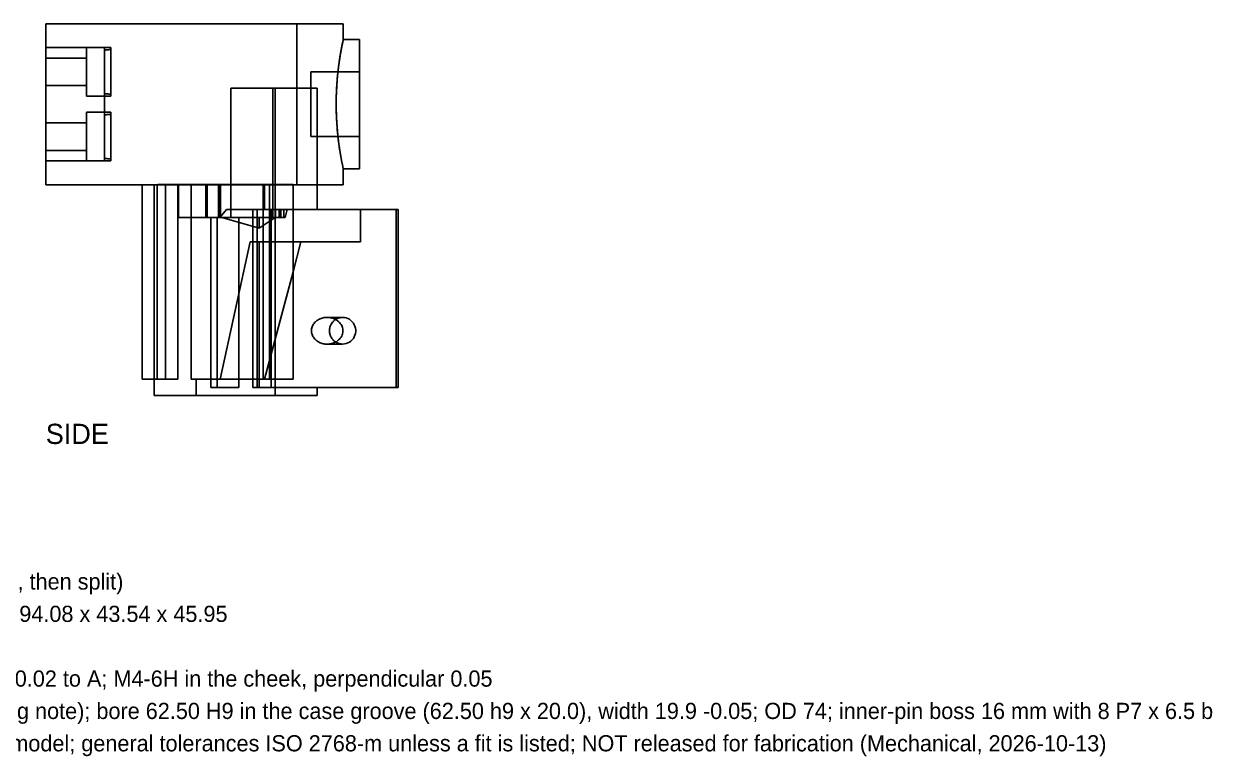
# Model space of a CAD drawing. Header units: millimetres. Extents: x 0 to 272, y -45 to 133.
# Drawn here: x 124.9 to 271.7, y -44.6 to 46 of the extents above; entities that cross this region are included whole.
import ezdxf

# ---------------------------------------------------------------- set-up
doc = ezdxf.new("R2010")
doc.units = ezdxf.units.MM
doc.layers.add('SIDE_HIDDEN', color=8, linetype='CONTINUOUS')
doc.layers.add('SIDE_VISIBLE', color=7, linetype='Continuous')

msp = doc.modelspace()

# ---------------------------------------------------------------- linework, layer by layer
at = {"layer": 'SIDE_HIDDEN'}
for points in [[(164.35, 45.95), (162.75, 45.95), (161.15, 45.95), (159.56, 45.95), (157.96, 45.95), (156.36, 45.95), (154.76, 45.95), (153.17, 45.95), (151.57, 45.95), (149.97, 45.95), (148.37, 45.95), (146.77, 45.95), (145.18, 45.95), (143.58, 45.95), (141.98, 45.95), (140.38, 45.95), (138.78, 45.95), (137.19, 45.95), (135.59, 45.95), (133.99, 45.95), (132.39, 45.95), (130.8, 45.95), (129.2, 45.95), (127.6, 45.95)], [(127.6, 43), (127.6, 45.95)], [(127.6, 45.95), (128.95, 45.95), (130.3, 45.95), (131.64, 45.95), (132.99, 45.95), (134.34, 45.95), (135.69, 45.95), (137.03, 45.95), (138.38, 45.95), (139.73, 45.95), (141.08, 45.95), (142.43, 45.95), (143.77, 45.95), (145.12, 45.95), (146.47, 45.95), (147.82, 45.95), (149.17, 45.95), (150.51, 45.95), (151.86, 45.95), (153.21, 45.95), (154.56, 45.95), (155.9, 45.95), (157.25, 45.95), (158.6, 45.95)], [(158.6, 45.95), (157.25, 45.95), (155.9, 45.95), (154.56, 45.95), (153.21, 45.95), (151.86, 45.95), (150.51, 45.95), (149.17, 45.95), (147.82, 45.95), (146.47, 45.95), (145.12, 45.95), (143.77, 45.95), (142.43, 45.95), (141.08, 45.95), (139.73, 45.95), (138.38, 45.95), (137.03, 45.95), (135.69, 45.95), (134.34, 45.95), (132.99, 45.95), (131.64, 45.95), (130.3, 45.95), (128.95, 45.95), (127.6, 45.95)], [(127.6, 26.05), (127.6, 45.95)], [(127.6, 26.05), (127.6, 45.95)], [(158.6, 44), (158.6, 45.95)], [(134.85, 43), (134.53, 43), (134.22, 43), (133.9, 43), (133.59, 43), (133.27, 43), (132.96, 43), (132.64, 43), (132.33, 43), (132.01, 43), (131.7, 43), (131.38, 43), (131.07, 43), (130.75, 43), (130.44, 43), (130.12, 43), (129.81, 43), (129.49, 43), (129.18, 43), (128.86, 43), (128.55, 43), (128.23, 43), (127.92, 43), (127.6, 43)], [(127.6, 43), (127.92, 43), (128.23, 43), (128.55, 43), (128.86, 43), (129.18, 43), (129.49, 43), (129.81, 43), (130.12, 43), (130.44, 43), (130.75, 43), (131.07, 43), (131.38, 43), (131.7, 43), (132.01, 43), (132.33, 43), (132.64, 43), (132.96, 43), (133.27, 43), (133.59, 43), (133.9, 43), (134.22, 43), (134.53, 43), (134.85, 43)], [(127.6, 29), (127.6, 43)], [(127.6, 43), (134.85, 43)], [(132.65, 43), (135.65, 43)], [(132.65, 43), (132.65, 42.74), (132.65, 42.48), (132.65, 42.22), (132.65, 41.96), (132.65, 41.7), (132.65, 41.43), (132.65, 41.17), (132.65, 40.91), (132.65, 40.65), (132.65, 40.39), (132.65, 40.13), (132.65, 39.87), (132.65, 39.61), (132.65, 39.35), (132.65, 39.09), (132.65, 38.83), (132.65, 38.57), (132.65, 38.3), (132.65, 38.04), (132.65, 37.78), (132.65, 37.52), (132.65, 37.26), (132.65, 37)], [(132.65, 37), (132.65, 37.26), (132.65, 37.52), (132.65, 37.78), (132.65, 38.04), (132.65, 38.3), (132.65, 38.57), (132.65, 38.83), (132.65, 39.09), (132.65, 39.35), (132.65, 39.61), (132.65, 39.87), (132.65, 40.13), (132.65, 40.39), (132.65, 40.65), (132.65, 40.91), (132.65, 41.17), (132.65, 41.43), (132.65, 41.7), (132.65, 41.96), (132.65, 42.22), (132.65, 42.48), (132.65, 42.74), (132.65, 43)], [(132.65, 43), (135.65, 43)], [(132.65, 43), (132.65, 42.74), (132.65, 42.48), (132.65, 42.22), (132.65, 41.96), (132.65, 41.7), (132.65, 41.43), (132.65, 41.17), (132.65, 40.91), (132.65, 40.65), (132.65, 40.39), (132.65, 40.13), (132.65, 39.87), (132.65, 39.61), (132.65, 39.35), (132.65, 39.09), (132.65, 38.83), (132.65, 38.57), (132.65, 38.3), (132.65, 38.04), (132.65, 37.78), (132.65, 37.52), (132.65, 37.26), (132.65, 37)], [(132.65, 37), (132.65, 37.26), (132.65, 37.52), (132.65, 37.78), (132.65, 38.04), (132.65, 38.3), (132.65, 38.57), (132.65, 38.83), (132.65, 39.09), (132.65, 39.35), (132.65, 39.61), (132.65, 39.87), (132.65, 40.13), (132.65, 40.39), (132.65, 40.65), (132.65, 40.91), (132.65, 41.17), (132.65, 41.43), (132.65, 41.7), (132.65, 41.96), (132.65, 42.22), (132.65, 42.48), (132.65, 42.74), (132.65, 43)], [(134.85, 42.69), (134.85, 43)], [(134.85, 42.69), (134.85, 43)], [(134.85, 29), (134.85, 43)], [(134.85, 42.69), (134.88, 42.69), (134.92, 42.7), (134.95, 42.7), (134.99, 42.7), (135.02, 42.71), (135.06, 42.71), (135.09, 42.71), (135.13, 42.72), (135.16, 42.72), (135.2, 42.72), (135.23, 42.73), (135.27, 42.73), (135.3, 42.73), (135.34, 42.74), (135.37, 42.74), (135.41, 42.74), (135.44, 42.75), (135.48, 42.75), (135.51, 42.75), (135.55, 42.76), (135.58, 42.76), (135.62, 42.76), (135.65, 42.77)], [(134.85, 37.31), (134.85, 37.55), (134.85, 37.78), (134.85, 38.01), (134.85, 38.25), (134.85, 38.48), (134.85, 38.71), (134.85, 38.95), (134.85, 39.18), (134.85, 39.42), (134.85, 39.65), (134.85, 39.88), (134.85, 40.12), (134.85, 40.35), (134.85, 40.58), (134.85, 40.82), (134.85, 41.05), (134.85, 41.29), (134.85, 41.52), (134.85, 41.75), (134.85, 41.99), (134.85, 42.22), (134.85, 42.45), (134.85, 42.69)], [(134.85, 42.69), (134.85, 42.45), (134.85, 42.22), (134.85, 41.99), (134.85, 41.75), (134.85, 41.52), (134.85, 41.29), (134.85, 41.05), (134.85, 40.82), (134.85, 40.58), (134.85, 40.35), (134.85, 40.12), (134.85, 39.88), (134.85, 39.65), (134.85, 39.42), (134.85, 39.18), (134.85, 38.95), (134.85, 38.71), (134.85, 38.48), (134.85, 38.25), (134.85, 38.01), (134.85, 37.78), (134.85, 37.55), (134.85, 37.31)], [(135.65, 43), (135.65, 42.74), (135.65, 42.48), (135.65, 42.22), (135.65, 41.96), (135.65, 41.7), (135.65, 41.43), (135.65, 41.17), (135.65, 40.91), (135.65, 40.65), (135.65, 40.39), (135.65, 40.13), (135.65, 39.87), (135.65, 39.61), (135.65, 39.35), (135.65, 39.09), (135.65, 38.83), (135.65, 38.57), (135.65, 38.3), (135.65, 38.04), (135.65, 37.78), (135.65, 37.52), (135.65, 37.26), (135.65, 37)], [(135.65, 42.77), (135.65, 42.78), (135.65, 42.79), (135.65, 42.8), (135.65, 42.81), (135.65, 42.82), (135.65, 42.83), (135.65, 42.84), (135.65, 42.85), (135.65, 42.86), (135.65, 42.87), (135.65, 42.88), (135.65, 42.89), (135.65, 42.9), (135.65, 42.91), (135.65, 42.92), (135.65, 42.93), (135.65, 42.94), (135.65, 42.95), (135.65, 42.96), (135.65, 42.97), (135.65, 42.98), (135.65, 42.99), (135.65, 43)], [(135.65, 43), (135.65, 42.99), (135.65, 42.98), (135.65, 42.97), (135.65, 42.96), (135.65, 42.95), (135.65, 42.94), (135.65, 42.93), (135.65, 42.92), (135.65, 42.91), (135.65, 42.9), (135.65, 42.89), (135.65, 42.88), (135.65, 42.87), (135.65, 42.86), (135.65, 42.85), (135.65, 42.84), (135.65, 42.83), (135.65, 42.82), (135.65, 42.81), (135.65, 42.8), (135.65, 42.79), (135.65, 42.78), (135.65, 42.77)], [(135.65, 37), (135.65, 37.26), (135.65, 37.52), (135.65, 37.78), (135.65, 38.04), (135.65, 38.3), (135.65, 38.57), (135.65, 38.83), (135.65, 39.09), (135.65, 39.35), (135.65, 39.61), (135.65, 39.87), (135.65, 40.13), (135.65, 40.39), (135.65, 40.65), (135.65, 40.91), (135.65, 41.17), (135.65, 41.43), (135.65, 41.7), (135.65, 41.96), (135.65, 42.22), (135.65, 42.48), (135.65, 42.74), (135.65, 43)], [(135.65, 37.23), (135.65, 42.77)], [(158.6, 28), (158.6, 44)], [(163.88, 41.42), (163.9, 41.53), (163.91, 41.64), (163.93, 41.76), (163.95, 41.87), (163.97, 41.98), (163.99, 42.09), (164, 42.21), (164.02, 42.32), (164.04, 42.43), (164.06, 42.54), (164.08, 42.66), (164.1, 42.77), (164.12, 42.88), (164.15, 42.99), (164.17, 43.11), (164.19, 43.22), (164.21, 43.33), (164.23, 43.44), (164.26, 43.55), (164.28, 43.66), (164.3, 43.78), (164.33, 43.89), (164.35, 44)], [(166.35, 28), (166.35, 28.7), (166.35, 29.39), (166.35, 30.09), (166.35, 30.78), (166.35, 31.48), (166.35, 32.17), (166.35, 32.87), (166.35, 33.57), (166.35, 34.26), (166.35, 34.96), (166.35, 35.65), (166.35, 36.35), (166.35, 37.04), (166.35, 37.74), (166.35, 38.43), (166.35, 39.13), (166.35, 39.83), (166.35, 40.52), (166.35, 41.22), (166.35, 41.91), (166.35, 42.61), (166.35, 43.3), (166.35, 44)], [(127.6, 41.7), (127.6, 41.55), (127.6, 41.4), (127.6, 41.26), (127.6, 41.11), (127.6, 40.96), (127.6, 40.81), (127.6, 40.67), (127.6, 40.52), (127.6, 40.37), (127.6, 40.22), (127.6, 40.07), (127.6, 39.93), (127.6, 39.78), (127.6, 39.63), (127.6, 39.48), (127.6, 39.33), (127.6, 39.19), (127.6, 39.04), (127.6, 38.89), (127.6, 38.74), (127.6, 38.6), (127.6, 38.45), (127.6, 38.3)], [(127.6, 38.3), (127.6, 38.45), (127.6, 38.6), (127.6, 38.74), (127.6, 38.89), (127.6, 39.04), (127.6, 39.19), (127.6, 39.33), (127.6, 39.48), (127.6, 39.63), (127.6, 39.78), (127.6, 39.93), (127.6, 40.07), (127.6, 40.22), (127.6, 40.37), (127.6, 40.52), (127.6, 40.67), (127.6, 40.81), (127.6, 40.96), (127.6, 41.11), (127.6, 41.26), (127.6, 41.4), (127.6, 41.55), (127.6, 41.7)], [(127.6, 41.7), (127.6, 41.55), (127.6, 41.4), (127.6, 41.26), (127.6, 41.11), (127.6, 40.96), (127.6, 40.81), (127.6, 40.67), (127.6, 40.52), (127.6, 40.37), (127.6, 40.22), (127.6, 40.07), (127.6, 39.93), (127.6, 39.78), (127.6, 39.63), (127.6, 39.48), (127.6, 39.33), (127.6, 39.19), (127.6, 39.04), (127.6, 38.89), (127.6, 38.74), (127.6, 38.6), (127.6, 38.45), (127.6, 38.3)], [(127.6, 38.3), (127.6, 38.45), (127.6, 38.6), (127.6, 38.74), (127.6, 38.89), (127.6, 39.04), (127.6, 39.19), (127.6, 39.33), (127.6, 39.48), (127.6, 39.63), (127.6, 39.78), (127.6, 39.93), (127.6, 40.07), (127.6, 40.22), (127.6, 40.37), (127.6, 40.52), (127.6, 40.67), (127.6, 40.81), (127.6, 40.96), (127.6, 41.11), (127.6, 41.26), (127.6, 41.4), (127.6, 41.55), (127.6, 41.7)], [(127.6, 41.7), (132.65, 41.7)], [(127.6, 41.7), (132.65, 41.7)], [(132.65, 41.7), (132.65, 41.55), (132.65, 41.4), (132.65, 41.26), (132.65, 41.11), (132.65, 40.96), (132.65, 40.81), (132.65, 40.67), (132.65, 40.52), (132.65, 40.37), (132.65, 40.22), (132.65, 40.07), (132.65, 39.93), (132.65, 39.78), (132.65, 39.63), (132.65, 39.48), (132.65, 39.33), (132.65, 39.19), (132.65, 39.04), (132.65, 38.89), (132.65, 38.74), (132.65, 38.6), (132.65, 38.45), (132.65, 38.3)], [(132.65, 38.3), (132.65, 38.45), (132.65, 38.6), (132.65, 38.74), (132.65, 38.89), (132.65, 39.04), (132.65, 39.19), (132.65, 39.33), (132.65, 39.48), (132.65, 39.63), (132.65, 39.78), (132.65, 39.93), (132.65, 40.07), (132.65, 40.22), (132.65, 40.37), (132.65, 40.52), (132.65, 40.67), (132.65, 40.81), (132.65, 40.96), (132.65, 41.11), (132.65, 41.26), (132.65, 41.4), (132.65, 41.55), (132.65, 41.7)], [(132.65, 41.7), (132.65, 41.55), (132.65, 41.4), (132.65, 41.26), (132.65, 41.11), (132.65, 40.96), (132.65, 40.81), (132.65, 40.67), (132.65, 40.52), (132.65, 40.37), (132.65, 40.22), (132.65, 40.07), (132.65, 39.93), (132.65, 39.78), (132.65, 39.63), (132.65, 39.48), (132.65, 39.33), (132.65, 39.19), (132.65, 39.04), (132.65, 38.89), (132.65, 38.74), (132.65, 38.6), (132.65, 38.45), (132.65, 38.3)], [(132.65, 38.3), (132.65, 38.45), (132.65, 38.6), (132.65, 38.74), (132.65, 38.89), (132.65, 39.04), (132.65, 39.19), (132.65, 39.33), (132.65, 39.48), (132.65, 39.63), (132.65, 39.78), (132.65, 39.93), (132.65, 40.07), (132.65, 40.22), (132.65, 40.37), (132.65, 40.52), (132.65, 40.67), (132.65, 40.81), (132.65, 40.96), (132.65, 41.11), (132.65, 41.26), (132.65, 41.4), (132.65, 41.55), (132.65, 41.7)], [(160.35, 40), (166.35, 40)], [(160.35, 40), (160.35, 39.65), (160.35, 39.3), (160.35, 38.96), (160.35, 38.61), (160.35, 38.26), (160.35, 37.91), (160.35, 37.57), (160.35, 37.22), (160.35, 36.87), (160.35, 36.52), (160.35, 36.17), (160.35, 35.83), (160.35, 35.48), (160.35, 35.13), (160.35, 34.78), (160.35, 34.43), (160.35, 34.09), (160.35, 33.74), (160.35, 33.39), (160.35, 33.04), (160.35, 32.7), (160.35, 32.35), (160.35, 32)], [(160.35, 32), (160.35, 32.35), (160.35, 32.7), (160.35, 33.04), (160.35, 33.39), (160.35, 33.74), (160.35, 34.09), (160.35, 34.43), (160.35, 34.78), (160.35, 35.13), (160.35, 35.48), (160.35, 35.83), (160.35, 36.17), (160.35, 36.52), (160.35, 36.87), (160.35, 37.22), (160.35, 37.57), (160.35, 37.91), (160.35, 38.26), (160.35, 38.61), (160.35, 38.96), (160.35, 39.3), (160.35, 39.65), (160.35, 40)], [(164.35, 28), (164.24, 28.51), (164.14, 29.03), (164.05, 29.54), (163.96, 30.06), (163.88, 30.58), (163.81, 31.1), (163.74, 31.62), (163.68, 32.14), (163.63, 32.67), (163.58, 33.19), (163.55, 33.71), (163.52, 34.24), (163.5, 34.76), (163.48, 35.28), (163.48, 35.81), (163.48, 36.33), (163.49, 36.86), (163.5, 37.38), (163.53, 37.91), (163.56, 38.43), (163.6, 38.96), (163.64, 39.48), (163.7, 40)], [(163.74, 40.36), (163.74, 40.36), (163.74, 40.36), (163.74, 40.36), (163.74, 40.36), (163.74, 40.36), (163.74, 40.36), (163.74, 40.36), (163.74, 40.36), (163.74, 40.37), (163.74, 40.37), (163.74, 40.37), (163.74, 40.37), (163.74, 40.37), (163.74, 40.37), (163.74, 40.37), (163.74, 40.37), (163.74, 40.37), (163.74, 40.38), (163.74, 40.38), (163.74, 40.38), (163.74, 40.38), (163.74, 40.38), (163.74, 40.38)], [(166.35, 40), (166.35, 39.65), (166.35, 39.3), (166.35, 38.96), (166.35, 38.61), (166.35, 38.26), (166.35, 37.91), (166.35, 37.57), (166.35, 37.22), (166.35, 36.87), (166.35, 36.52), (166.35, 36.17), (166.35, 35.83), (166.35, 35.48), (166.35, 35.13), (166.35, 34.78), (166.35, 34.43), (166.35, 34.09), (166.35, 33.74), (166.35, 33.39), (166.35, 33.04), (166.35, 32.7), (166.35, 32.35), (166.35, 32)], [(166.35, 32), (166.35, 32.35), (166.35, 32.7), (166.35, 33.04), (166.35, 33.39), (166.35, 33.74), (166.35, 34.09), (166.35, 34.43), (166.35, 34.78), (166.35, 35.13), (166.35, 35.48), (166.35, 35.83), (166.35, 36.17), (166.35, 36.52), (166.35, 36.87), (166.35, 37.22), (166.35, 37.57), (166.35, 37.91), (166.35, 38.26), (166.35, 38.61), (166.35, 38.96), (166.35, 39.3), (166.35, 39.65), (166.35, 40)], [(127.6, 38.3), (132.65, 38.3)], [(127.6, 38.3), (132.65, 38.3)], [(132.65, 37), (135.65, 37)], [(132.65, 37), (135.65, 37)], [(135.65, 37.23), (135.62, 37.24), (135.58, 37.24), (135.55, 37.24), (135.51, 37.25), (135.48, 37.25), (135.44, 37.25), (135.41, 37.26), (135.37, 37.26), (135.34, 37.26), (135.3, 37.27), (135.27, 37.27), (135.23, 37.27), (135.2, 37.28), (135.16, 37.28), (135.13, 37.28), (135.09, 37.29), (135.06, 37.29), (135.02, 37.29), (134.99, 37.3), (134.95, 37.3), (134.92, 37.3), (134.88, 37.31), (134.85, 37.31)], [(134.85, 34.69), (134.85, 37.31)], [(134.85, 34.69), (134.85, 37.31)], [(135.65, 37), (135.65, 37.01), (135.65, 37.02), (135.65, 37.03), (135.65, 37.04), (135.65, 37.05), (135.65, 37.06), (135.65, 37.07), (135.65, 37.08), (135.65, 37.09), (135.65, 37.1), (135.65, 37.11), (135.65, 37.12), (135.65, 37.13), (135.65, 37.14), (135.65, 37.15), (135.65, 37.16), (135.65, 37.17), (135.65, 37.18), (135.65, 37.19), (135.65, 37.2), (135.65, 37.21), (135.65, 37.22), (135.65, 37.23)], [(135.65, 37.23), (135.65, 37.22), (135.65, 37.21), (135.65, 37.2), (135.65, 37.19), (135.65, 37.18), (135.65, 37.17), (135.65, 37.16), (135.65, 37.15), (135.65, 37.14), (135.65, 37.13), (135.65, 37.12), (135.65, 37.11), (135.65, 37.1), (135.65, 37.09), (135.65, 37.08), (135.65, 37.07), (135.65, 37.06), (135.65, 37.05), (135.65, 37.04), (135.65, 37.03), (135.65, 37.02), (135.65, 37.01), (135.65, 37)], [(150.48, 38), (150.48, 22)], [(155.94, 38), (150.48, 38)], [(150.48, 38), (155.67, 38)], [(155.67, 38), (155.67, 22)], [(161.13, 38), (155.67, 38)], [(155.94, 0), (155.94, 38)], [(161.13, 38), (160.91, 38), (160.68, 38), (160.46, 38), (160.23, 38), (160, 38), (159.78, 38), (159.55, 38), (159.33, 38), (159.1, 38), (158.87, 38), (158.65, 38), (158.42, 38), (158.2, 38), (157.97, 38), (157.74, 38), (157.52, 38), (157.29, 38), (157.07, 38), (156.84, 38), (156.61, 38), (156.39, 38), (156.16, 38), (155.94, 38)], [(161.13, 26.05), (161.13, 38)], [(132.65, 35), (135.65, 35)], [(132.65, 35), (132.65, 34.74), (132.65, 34.48), (132.65, 34.22), (132.65, 33.96), (132.65, 33.7), (132.65, 33.43), (132.65, 33.17), (132.65, 32.91), (132.65, 32.65), (132.65, 32.39), (132.65, 32.13), (132.65, 31.87), (132.65, 31.61), (132.65, 31.35), (132.65, 31.09), (132.65, 30.83), (132.65, 30.57), (132.65, 30.3), (132.65, 30.04), (132.65, 29.78), (132.65, 29.52), (132.65, 29.26), (132.65, 29)], [(132.65, 29), (132.65, 29.26), (132.65, 29.52), (132.65, 29.78), (132.65, 30.04), (132.65, 30.3), (132.65, 30.57), (132.65, 30.83), (132.65, 31.09), (132.65, 31.35), (132.65, 31.61), (132.65, 31.87), (132.65, 32.13), (132.65, 32.39), (132.65, 32.65), (132.65, 32.91), (132.65, 33.17), (132.65, 33.43), (132.65, 33.7), (132.65, 33.96), (132.65, 34.22), (132.65, 34.48), (132.65, 34.74), (132.65, 35)], [(132.65, 35), (135.65, 35)], [(132.65, 35), (132.65, 34.74), (132.65, 34.48), (132.65, 34.22), (132.65, 33.96), (132.65, 33.7), (132.65, 33.43), (132.65, 33.17), (132.65, 32.91), (132.65, 32.65), (132.65, 32.39), (132.65, 32.13), (132.65, 31.87), (132.65, 31.61), (132.65, 31.35), (132.65, 31.09), (132.65, 30.83), (132.65, 30.57), (132.65, 30.3), (132.65, 30.04), (132.65, 29.78), (132.65, 29.52), (132.65, 29.26), (132.65, 29)], [(132.65, 29), (132.65, 29.26), (132.65, 29.52), (132.65, 29.78), (132.65, 30.04), (132.65, 30.3), (132.65, 30.57), (132.65, 30.83), (132.65, 31.09), (132.65, 31.35), (132.65, 31.61), (132.65, 31.87), (132.65, 32.13), (132.65, 32.39), (132.65, 32.65), (132.65, 32.91), (132.65, 33.17), (132.65, 33.43), (132.65, 33.7), (132.65, 33.96), (132.65, 34.22), (132.65, 34.48), (132.65, 34.74), (132.65, 35)], [(134.85, 34.69), (134.88, 34.69), (134.92, 34.7), (134.95, 34.7), (134.99, 34.7), (135.02, 34.71), (135.06, 34.71), (135.09, 34.71), (135.13, 34.72), (135.16, 34.72), (135.2, 34.72), (135.23, 34.73), (135.27, 34.73), (135.3, 34.73), (135.34, 34.74), (135.37, 34.74), (135.41, 34.74), (135.44, 34.75), (135.48, 34.75), (135.51, 34.75), (135.55, 34.76), (135.58, 34.76), (135.62, 34.76), (135.65, 34.77)], [(134.85, 29.31), (134.85, 29.55), (134.85, 29.78), (134.85, 30.01), (134.85, 30.25), (134.85, 30.48), (134.85, 30.71), (134.85, 30.95), (134.85, 31.18), (134.85, 31.42), (134.85, 31.65), (134.85, 31.88), (134.85, 32.12), (134.85, 32.35), (134.85, 32.58), (134.85, 32.82), (134.85, 33.05), (134.85, 33.29), (134.85, 33.52), (134.85, 33.75), (134.85, 33.99), (134.85, 34.22), (134.85, 34.45), (134.85, 34.69)], [(134.85, 34.69), (134.85, 34.45), (134.85, 34.22), (134.85, 33.99), (134.85, 33.75), (134.85, 33.52), (134.85, 33.29), (134.85, 33.05), (134.85, 32.82), (134.85, 32.58), (134.85, 32.35), (134.85, 32.12), (134.85, 31.88), (134.85, 31.65), (134.85, 31.42), (134.85, 31.18), (134.85, 30.95), (134.85, 30.71), (134.85, 30.48), (134.85, 30.25), (134.85, 30.01), (134.85, 29.78), (134.85, 29.55), (134.85, 29.31)], [(135.65, 35), (135.65, 34.74), (135.65, 34.48), (135.65, 34.22), (135.65, 33.96), (135.65, 33.7), (135.65, 33.43), (135.65, 33.17), (135.65, 32.91), (135.65, 32.65), (135.65, 32.39), (135.65, 32.13), (135.65, 31.87), (135.65, 31.61), (135.65, 31.35), (135.65, 31.09), (135.65, 30.83), (135.65, 30.57), (135.65, 30.3), (135.65, 30.04), (135.65, 29.78), (135.65, 29.52), (135.65, 29.26), (135.65, 29)], [(135.65, 34.77), (135.65, 34.78), (135.65, 34.79), (135.65, 34.8), (135.65, 34.81), (135.65, 34.82), (135.65, 34.83), (135.65, 34.84), (135.65, 34.85), (135.65, 34.86), (135.65, 34.87), (135.65, 34.88), (135.65, 34.89), (135.65, 34.9), (135.65, 34.91), (135.65, 34.92), (135.65, 34.93), (135.65, 34.94), (135.65, 34.95), (135.65, 34.96), (135.65, 34.97), (135.65, 34.98), (135.65, 34.99), (135.65, 35)], [(135.65, 35), (135.65, 34.99), (135.65, 34.98), (135.65, 34.97), (135.65, 34.96), (135.65, 34.95), (135.65, 34.94), (135.65, 34.93), (135.65, 34.92), (135.65, 34.91), (135.65, 34.9), (135.65, 34.89), (135.65, 34.88), (135.65, 34.87), (135.65, 34.86), (135.65, 34.85), (135.65, 34.84), (135.65, 34.83), (135.65, 34.82), (135.65, 34.81), (135.65, 34.8), (135.65, 34.79), (135.65, 34.78), (135.65, 34.77)], [(135.65, 29), (135.65, 29.26), (135.65, 29.52), (135.65, 29.78), (135.65, 30.04), (135.65, 30.3), (135.65, 30.57), (135.65, 30.83), (135.65, 31.09), (135.65, 31.35), (135.65, 31.61), (135.65, 31.87), (135.65, 32.13), (135.65, 32.39), (135.65, 32.65), (135.65, 32.91), (135.65, 33.17), (135.65, 33.43), (135.65, 33.7), (135.65, 33.96), (135.65, 34.22), (135.65, 34.48), (135.65, 34.74), (135.65, 35)], [(135.65, 29.23), (135.65, 34.77)], [(127.6, 33.7), (127.6, 33.55), (127.6, 33.4), (127.6, 33.26), (127.6, 33.11), (127.6, 32.96), (127.6, 32.81), (127.6, 32.67), (127.6, 32.52), (127.6, 32.37), (127.6, 32.22), (127.6, 32.07), (127.6, 31.93), (127.6, 31.78), (127.6, 31.63), (127.6, 31.48), (127.6, 31.33), (127.6, 31.19), (127.6, 31.04), (127.6, 30.89), (127.6, 30.74), (127.6, 30.6), (127.6, 30.45), (127.6, 30.3)], [(127.6, 30.3), (127.6, 30.45), (127.6, 30.6), (127.6, 30.74), (127.6, 30.89), (127.6, 31.04), (127.6, 31.19), (127.6, 31.33), (127.6, 31.48), (127.6, 31.63), (127.6, 31.78), (127.6, 31.93), (127.6, 32.07), (127.6, 32.22), (127.6, 32.37), (127.6, 32.52), (127.6, 32.67), (127.6, 32.81), (127.6, 32.96), (127.6, 33.11), (127.6, 33.26), (127.6, 33.4), (127.6, 33.55), (127.6, 33.7)], [(127.6, 33.7), (127.6, 33.55), (127.6, 33.4), (127.6, 33.26), (127.6, 33.11), (127.6, 32.96), (127.6, 32.81), (127.6, 32.67), (127.6, 32.52), (127.6, 32.37), (127.6, 32.22), (127.6, 32.07), (127.6, 31.93), (127.6, 31.78), (127.6, 31.63), (127.6, 31.48), (127.6, 31.33), (127.6, 31.19), (127.6, 31.04), (127.6, 30.89), (127.6, 30.74), (127.6, 30.6), (127.6, 30.45), (127.6, 30.3)], [(127.6, 30.3), (127.6, 30.45), (127.6, 30.6), (127.6, 30.74), (127.6, 30.89), (127.6, 31.04), (127.6, 31.19), (127.6, 31.33), (127.6, 31.48), (127.6, 31.63), (127.6, 31.78), (127.6, 31.93), (127.6, 32.07), (127.6, 32.22), (127.6, 32.37), (127.6, 32.52), (127.6, 32.67), (127.6, 32.81), (127.6, 32.96), (127.6, 33.11), (127.6, 33.26), (127.6, 33.4), (127.6, 33.55), (127.6, 33.7)], [(127.6, 33.7), (132.65, 33.7)], [(127.6, 33.7), (132.65, 33.7)], [(132.65, 33.7), (132.65, 33.55), (132.65, 33.4), (132.65, 33.26), (132.65, 33.11), (132.65, 32.96), (132.65, 32.81), (132.65, 32.67), (132.65, 32.52), (132.65, 32.37), (132.65, 32.22), (132.65, 32.07), (132.65, 31.93), (132.65, 31.78), (132.65, 31.63), (132.65, 31.48), (132.65, 31.33), (132.65, 31.19), (132.65, 31.04), (132.65, 30.89), (132.65, 30.74), (132.65, 30.6), (132.65, 30.45), (132.65, 30.3)], [(132.65, 30.3), (132.65, 30.45), (132.65, 30.6), (132.65, 30.74), (132.65, 30.89), (132.65, 31.04), (132.65, 31.19), (132.65, 31.33), (132.65, 31.48), (132.65, 31.63), (132.65, 31.78), (132.65, 31.93), (132.65, 32.07), (132.65, 32.22), (132.65, 32.37), (132.65, 32.52), (132.65, 32.67), (132.65, 32.81), (132.65, 32.96), (132.65, 33.11), (132.65, 33.26), (132.65, 33.4), (132.65, 33.55), (132.65, 33.7)], [(132.65, 33.7), (132.65, 33.55), (132.65, 33.4), (132.65, 33.26), (132.65, 33.11), (132.65, 32.96), (132.65, 32.81), (132.65, 32.67), (132.65, 32.52), (132.65, 32.37), (132.65, 32.22), (132.65, 32.07), (132.65, 31.93), (132.65, 31.78), (132.65, 31.63), (132.65, 31.48), (132.65, 31.33), (132.65, 31.19), (132.65, 31.04), (132.65, 30.89), (132.65, 30.74), (132.65, 30.6), (132.65, 30.45), (132.65, 30.3)], [(132.65, 30.3), (132.65, 30.45), (132.65, 30.6), (132.65, 30.74), (132.65, 30.89), (132.65, 31.04), (132.65, 31.19), (132.65, 31.33), (132.65, 31.48), (132.65, 31.63), (132.65, 31.78), (132.65, 31.93), (132.65, 32.07), (132.65, 32.22), (132.65, 32.37), (132.65, 32.52), (132.65, 32.67), (132.65, 32.81), (132.65, 32.96), (132.65, 33.11), (132.65, 33.26), (132.65, 33.4), (132.65, 33.55), (132.65, 33.7)], [(160.35, 32), (166.35, 32)], [(127.6, 30.3), (132.65, 30.3)], [(127.6, 30.3), (132.65, 30.3)], [(134.85, 29), (134.53, 29), (134.22, 29), (133.9, 29), (133.59, 29), (133.27, 29), (132.96, 29), (132.64, 29), (132.33, 29), (132.01, 29), (131.7, 29), (131.38, 29), (131.07, 29), (130.75, 29), (130.44, 29), (130.12, 29), (129.81, 29), (129.49, 29), (129.18, 29), (128.86, 29), (128.55, 29), (128.23, 29), (127.92, 29), (127.6, 29)], [(127.6, 26.05), (127.6, 29)], [(127.6, 29), (127.92, 29), (128.23, 29), (128.55, 29), (128.86, 29), (129.18, 29), (129.49, 29), (129.81, 29), (130.12, 29), (130.44, 29), (130.75, 29), (131.07, 29), (131.38, 29), (131.7, 29), (132.01, 29), (132.33, 29), (132.64, 29), (132.96, 29), (133.27, 29), (133.59, 29), (133.9, 29), (134.22, 29), (134.53, 29), (134.85, 29)], [(127.6, 29), (134.85, 29)], [(132.65, 29), (135.65, 29)], [(132.65, 29), (135.65, 29)], [(135.65, 29.23), (135.62, 29.24), (135.58, 29.24), (135.55, 29.24), (135.51, 29.25), (135.48, 29.25), (135.44, 29.25), (135.41, 29.26), (135.37, 29.26), (135.34, 29.26), (135.3, 29.27), (135.27, 29.27), (135.23, 29.27), (135.2, 29.28), (135.16, 29.28), (135.13, 29.28), (135.09, 29.29), (135.06, 29.29), (135.02, 29.29), (134.99, 29.3), (134.95, 29.3), (134.92, 29.3), (134.88, 29.31), (134.85, 29.31)], [(134.85, 29), (134.85, 29.31)], [(134.85, 29), (134.85, 29.31)], [(135.65, 29), (135.65, 29.01), (135.65, 29.02), (135.65, 29.03), (135.65, 29.04), (135.65, 29.05), (135.65, 29.06), (135.65, 29.07), (135.65, 29.08), (135.65, 29.09), (135.65, 29.1), (135.65, 29.11), (135.65, 29.12), (135.65, 29.13), (135.65, 29.14), (135.65, 29.15), (135.65, 29.16), (135.65, 29.17), (135.65, 29.18), (135.65, 29.19), (135.65, 29.2), (135.65, 29.21), (135.65, 29.22), (135.65, 29.23)], [(135.65, 29.23), (135.65, 29.22), (135.65, 29.21), (135.65, 29.2), (135.65, 29.19), (135.65, 29.18), (135.65, 29.17), (135.65, 29.16), (135.65, 29.15), (135.65, 29.14), (135.65, 29.13), (135.65, 29.12), (135.65, 29.11), (135.65, 29.1), (135.65, 29.09), (135.65, 29.08), (135.65, 29.07), (135.65, 29.06), (135.65, 29.05), (135.65, 29.04), (135.65, 29.03), (135.65, 29.02), (135.65, 29.01), (135.65, 29)], [(158.6, 26.05), (158.6, 28)], [(141.44, 26.05), (140.84, 26.05), (140.24, 26.05), (139.64, 26.05), (139.04, 26.05), (138.43, 26.05), (137.83, 26.05), (137.23, 26.05), (136.63, 26.05), (136.03, 26.05), (135.42, 26.05), (134.82, 26.05), (134.22, 26.05), (133.62, 26.05), (133.02, 26.05), (132.41, 26.05), (131.81, 26.05), (131.21, 26.05), (130.61, 26.05), (130.01, 26.05), (129.41, 26.05), (128.8, 26.05), (128.2, 26.05), (127.6, 26.05)], [(127.6, 26.05), (128.95, 26.05), (130.3, 26.05), (131.64, 26.05), (132.99, 26.05), (134.34, 26.05), (135.69, 26.05), (137.03, 26.05), (138.38, 26.05), (139.73, 26.05), (141.08, 26.05), (142.43, 26.05), (143.77, 26.05), (145.12, 26.05), (146.47, 26.05), (147.82, 26.05), (149.17, 26.05), (150.51, 26.05), (151.86, 26.05), (153.21, 26.05), (154.56, 26.05), (155.9, 26.05), (157.25, 26.05), (158.6, 26.05)], [(158.6, 26.05), (157.25, 26.05), (155.9, 26.05), (154.56, 26.05), (153.21, 26.05), (151.86, 26.05), (150.51, 26.05), (149.17, 26.05), (147.82, 26.05), (146.47, 26.05), (145.12, 26.05), (143.77, 26.05), (142.43, 26.05), (141.08, 26.05), (139.73, 26.05), (138.38, 26.05), (137.03, 26.05), (135.69, 26.05), (134.34, 26.05), (132.99, 26.05), (131.64, 26.05), (130.3, 26.05), (128.95, 26.05), (127.6, 26.05)], [(141.36, 26.05), (139.52, 26.05)], [(141.44, 26.05), (139.52, 26.05)], [(145.58, 26.05), (140.99, 26.05)], [(140.99, 26.05), (141.36, 26.05)], [(141.36, 26.05), (141.36, 2)], [(141.44, 26.05), (141.44, 26.06)], [(157.19, 26.06), (156.5, 26.06), (155.82, 26.06), (155.13, 26.06), (154.45, 26.06), (153.77, 26.06), (153.08, 26.06), (152.4, 26.06), (151.71, 26.06), (151.03, 26.06), (150.34, 26.06), (149.66, 26.06), (148.97, 26.06), (148.29, 26.06), (147.6, 26.06), (146.92, 26.06), (146.23, 26.06), (145.55, 26.06), (144.87, 26.06), (144.18, 26.06), (143.5, 26.06), (142.81, 26.06), (142.13, 26.06), (141.44, 26.06)], [(141.44, 26.06), (142.4, 26.06)], [(142.4, 2), (142.4, 26.06)], [(143.92, 26.06), (143.86, 26.06), (143.79, 26.06), (143.73, 26.06), (143.66, 26.06), (143.59, 26.06), (143.53, 26.06), (143.46, 26.06), (143.39, 26.06), (143.33, 26.06), (143.26, 26.06), (143.2, 26.06), (143.13, 26.06), (143.06, 26.06), (143, 26.06), (142.93, 26.06), (142.87, 26.06), (142.8, 26.06), (142.73, 26.06), (142.67, 26.06), (142.6, 26.06), (142.53, 26.06), (142.47, 26.06), (142.4, 26.06)], [(143.98, 26.06), (143.92, 26.06)], [(143.92, 2), (143.92, 26.06)], [(147.39, 26.06), (143.98, 26.06)], [(143.98, 22), (143.98, 26.06)], [(145.58, 26.05), (155.26, 26.05)], [(147.39, 26.06), (147.55, 26.06)], [(147.39, 22), (147.39, 26.06)], [(148.94, 26.06), (147.55, 26.06)], [(147.55, 22), (147.55, 26.06)], [(149.18, 26.06), (148.94, 26.06)], [(148.94, 26.06), (148.94, 22)], [(154.63, 26.06), (149.16, 26.06)], [(149.18, 26.06), (149.16, 26.06)], [(149.16, 26.06), (149.16, 22.05)], [(149.18, 22.05), (149.18, 26.06)], [(158.15, 26.06), (157.99, 26.06), (157.83, 26.06), (157.67, 26.06), (157.51, 26.06), (157.35, 26.06), (157.19, 26.06), (157.03, 26.06), (156.87, 26.06), (156.71, 26.06), (156.55, 26.06), (156.39, 26.06), (156.23, 26.06), (156.07, 26.06), (155.91, 26.06), (155.75, 26.06), (155.59, 26.06), (155.43, 26.06), (155.27, 26.06), (155.11, 26.06), (154.95, 26.06), (154.79, 26.06), (154.63, 26.06), (154.47, 26.06)], [(154.47, 26.06), (154.63, 26.06)], [(154.47, 2), (154.47, 26.06)], [(154.63, 23), (154.63, 26.06)], [(157.19, 26.05), (155.26, 26.05)], [(157.19, 26.05), (157.19, 26.06)], [(157.19, 26.06), (158.15, 26.06)], [(164.35, 26.05), (164.04, 26.05), (163.73, 26.05), (163.42, 26.05), (163.1, 26.05), (162.79, 26.05), (162.48, 26.05), (162.17, 26.05), (161.86, 26.05), (161.55, 26.05), (161.24, 26.05), (160.92, 26.05), (160.61, 26.05), (160.3, 26.05), (159.99, 26.05), (159.68, 26.05), (159.37, 26.05), (159.06, 26.05), (158.74, 26.05), (158.43, 26.05), (158.12, 26.05), (157.81, 26.05), (157.5, 26.05), (157.19, 26.05)], [(158.15, 26.05), (158.15, 26.06)], [(149.18, 22.05), (149.14, 22)], [(149.16, 22.05), (149.91, 23)], [(149.18, 22.05), (149.16, 22.05)], [(154.63, 23), (149.91, 23)], [(149.91, 23), (157.44, 23)], [(153.71, 23), (153.2, 23)], [(153.2, 1), (153.2, 23)], [(153.2, 23), (155.44, 23)], [(153.71, 23), (153.71, 1)], [(153.71, 23), (155.44, 23)], [(154.63, 23), (158.15, 23)], [(155.44, 23), (155.44, 1)], [(155.97, 23), (157.01, 23)], [(155.97, 23), (156.43, 23)], [(155.97, 22), (155.97, 23)], [(156.43, 23), (156.64, 23)], [(156.43, 23), (156.43, 22)], [(156.64, 23), (156.62, 23)], [(156.62, 23), (161.13, 23)], [(156.62, 23), (156.62, 22)], [(156.64, 23), (156.64, 22)], [(157.41, 23), (157.01, 23)], [(157.01, 22), (157.01, 23)], [(157.16, 22), (157.41, 22.98)], [(157.41, 23), (157.44, 23)], [(157.41, 22.98), (157.44, 23)], [(157.41, 22.98), (157.41, 23)], [(170.89, 23), (170.46, 23), (170.04, 23), (169.61, 23), (169.19, 23), (168.77, 23), (168.34, 23), (167.92, 23), (167.49, 23), (167.07, 23), (166.65, 23), (166.22, 23), (165.8, 23), (165.37, 23), (164.95, 23), (164.53, 23), (164.1, 23), (163.68, 23), (163.25, 23), (162.83, 23), (162.41, 23), (161.98, 23), (161.56, 23), (161.13, 23)], [(170.89, 1), (170.89, 23)], [(171.14, 23), (170.89, 23)], [(148.78, 22), (143.98, 22)], [(147.39, 22), (143.98, 22)], [(147.55, 22), (147.39, 22)], [(148.94, 22), (147.55, 22)], [(148.78, 22), (147.99, 22)], [(147.99, 22), (151.46, 22)], [(147.99, 1), (147.99, 22)], [(148.78, 22), (148.78, 1)], [(148.94, 22), (149.14, 22)], [(149.14, 22), (149.34, 22)], [(153.97, 22), (149.34, 22)], [(153.97, 20.7), (149.34, 22)], [(150.48, 22), (151.46, 22)], [(150.48, 22), (155.67, 22)], [(151.46, 22), (151.46, 1)], [(153.97, 22), (155.93, 22)], [(153.97, 20.7), (155.93, 22)], [(153.97, 22), (153.97, 20.7)], [(155.67, 22), (155.97, 22)], [(157.16, 22), (155.93, 22)], [(157.01, 22), (155.97, 22)], [(156.43, 22), (156.62, 22)], [(156.43, 22), (156.64, 22)], [(156.62, 22), (156.64, 22)], [(157.01, 22), (157.16, 22)], [(152.84, 19), (149.16, 2)], [(152.84, 19), (153.97, 19)], [(159.12, 19), (152.84, 19)], [(153.97, 19), (153.97, 2)], [(153.97, 19), (159.12, 19)], [(158.15, 15.3), (154.63, 2)], [(160.43, 8), (160.43, 8.12), (160.45, 8.24), (160.47, 8.36), (160.51, 8.48), (160.56, 8.59), (160.61, 8.7), (160.67, 8.81), (160.74, 8.91), (160.82, 9), (160.91, 9.09), (161, 9.17), (161.1, 9.25), (161.2, 9.32), (161.3, 9.38), (161.41, 9.44), (161.52, 9.49), (161.64, 9.53), (161.75, 9.57), (161.87, 9.6), (161.99, 9.62), (162.12, 9.64), (162.24, 9.65), (162.36, 9.65)], [(162.36, 9.65), (162.41, 9.65), (162.45, 9.65), (162.5, 9.65), (162.55, 9.64), (162.6, 9.64), (162.64, 9.63), (162.69, 9.63), (162.74, 9.62), (162.78, 9.61), (162.83, 9.6), (162.88, 9.59), (162.92, 9.58), (162.97, 9.57), (163.01, 9.55), (163.06, 9.54), (163.1, 9.53), (163.15, 9.51), (163.19, 9.49), (163.24, 9.47), (163.28, 9.46), (163.32, 9.44), (163.36, 9.42), (163.41, 9.39)], [(164.27, 9.65), (162.36, 9.65)], [(162.36, 6.35), (162.24, 6.35), (162.12, 6.36), (161.99, 6.38), (161.87, 6.4), (161.75, 6.43), (161.64, 6.47), (161.52, 6.51), (161.41, 6.56), (161.3, 6.62), (161.2, 6.68), (161.1, 6.75), (161, 6.83), (160.91, 6.91), (160.82, 7), (160.74, 7.09), (160.67, 7.19), (160.61, 7.3), (160.56, 7.41), (160.51, 7.52), (160.47, 7.64), (160.45, 7.76), (160.43, 7.88), (160.43, 8)], [(163.41, 6.61), (163.36, 6.58), (163.32, 6.56), (163.28, 6.54), (163.24, 6.53), (163.19, 6.51), (163.15, 6.49), (163.1, 6.47), (163.06, 6.46), (163.01, 6.45), (162.97, 6.43), (162.92, 6.42), (162.88, 6.41), (162.83, 6.4), (162.78, 6.39), (162.74, 6.38), (162.69, 6.37), (162.64, 6.37), (162.6, 6.36), (162.55, 6.36), (162.5, 6.35), (162.45, 6.35), (162.41, 6.35), (162.36, 6.35)], [(164.27, 6.35), (162.36, 6.35)], [(139.52, 2), (142.4, 2)], [(141.36, 2), (140.99, 2)], [(141.36, 2), (143.92, 2)], [(143.92, 2), (143.86, 2), (143.79, 2), (143.73, 2), (143.66, 2), (143.59, 2), (143.53, 2), (143.46, 2), (143.39, 2), (143.33, 2), (143.26, 2), (143.2, 2), (143.13, 2), (143.06, 2), (143, 2), (142.93, 2), (142.87, 2), (142.8, 2), (142.73, 2), (142.67, 2), (142.6, 2), (142.53, 2), (142.47, 2), (142.4, 2)], [(145.58, 2), (146.18, 2)], [(146.18, 2), (149.16, 2)], [(149.16, 2), (154.63, 2)], [(158.15, 2), (157.99, 2), (157.83, 2), (157.67, 2), (157.51, 2), (157.35, 2), (157.19, 2), (157.03, 2), (156.87, 2), (156.71, 2), (156.55, 2), (156.39, 2), (156.23, 2), (156.07, 2), (155.91, 2), (155.75, 2), (155.59, 2), (155.43, 2), (155.27, 2), (155.11, 2), (154.95, 2), (154.79, 2), (154.63, 2), (154.47, 2)], [(154.63, 2), (154.47, 2)], [(140.99, 0), (155.94, 0)], [(148.78, 1), (147.99, 1)], [(147.99, 1), (151.46, 1)], [(148.78, 1), (151.46, 1)], [(153.71, 1), (153.2, 1)], [(153.2, 1), (155.44, 1)], [(153.71, 1), (155.44, 1)], [(161.13, 1), (153.97, 1)], [(161.13, 0), (160.91, 0), (160.68, 0), (160.46, 0), (160.23, 0), (160, 0), (159.78, 0), (159.55, 0), (159.33, 0), (159.1, 0), (158.87, 0), (158.65, 0), (158.42, 0), (158.2, 0), (157.97, 0), (157.74, 0), (157.52, 0), (157.29, 0), (157.07, 0), (156.84, 0), (156.61, 0), (156.39, 0), (156.16, 0), (155.94, 0)], [(170.89, 1), (170.46, 1), (170.04, 1), (169.61, 1), (169.19, 1), (168.77, 1), (168.34, 1), (167.92, 1), (167.49, 1), (167.07, 1), (166.65, 1), (166.22, 1), (165.8, 1), (165.37, 1), (164.95, 1), (164.53, 1), (164.1, 1), (163.68, 1), (163.25, 1), (162.83, 1), (162.41, 1), (161.98, 1), (161.56, 1), (161.13, 1)], [(170.89, 1), (171.14, 1)]]:
    msp.add_lwpolyline(points, dxfattribs=at)
at = {"layer": 'SIDE_VISIBLE'}
for points in [[(127.6, 45.95), (129.2, 45.95), (130.8, 45.95), (132.39, 45.95), (133.99, 45.95), (135.59, 45.95), (137.19, 45.95), (138.78, 45.95), (140.38, 45.95), (141.98, 45.95), (143.58, 45.95), (145.18, 45.95), (146.77, 45.95), (148.37, 45.95), (149.97, 45.95), (151.57, 45.95), (153.17, 45.95), (154.76, 45.95), (156.36, 45.95), (157.96, 45.95), (159.56, 45.95), (161.15, 45.95), (162.75, 45.95), (164.35, 45.95)], [(127.6, 43), (127.6, 45.95)], [(164.35, 44), (164.35, 45.95)], [(127.6, 29), (127.6, 43)], [(127.6, 43), (134.85, 43)], [(134.85, 29), (134.85, 43)], [(135.65, 42.77), (135.62, 42.76), (135.58, 42.76), (135.55, 42.76), (135.51, 42.75), (135.48, 42.75), (135.44, 42.75), (135.41, 42.74), (135.37, 42.74), (135.34, 42.74), (135.3, 42.73), (135.27, 42.73), (135.23, 42.73), (135.2, 42.72), (135.16, 42.72), (135.13, 42.72), (135.09, 42.71), (135.06, 42.71), (135.02, 42.71), (134.99, 42.7), (134.95, 42.7), (134.92, 42.7), (134.88, 42.69), (134.85, 42.69)], [(135.65, 37.23), (135.65, 42.77)], [(164.35, 44), (164.28, 43.66), (164.21, 43.31), (164.14, 42.97), (164.08, 42.62), (164.02, 42.28), (163.96, 41.93), (163.9, 41.59), (163.85, 41.24), (163.8, 40.89), (163.76, 40.55), (163.72, 40.2), (163.68, 39.85), (163.64, 39.5), (163.61, 39.15), (163.58, 38.8), (163.56, 38.45), (163.54, 38.1), (163.52, 37.75), (163.5, 37.4), (163.49, 37.05), (163.48, 36.7), (163.48, 36.35), (163.47, 36)], [(164.35, 44), (166.35, 44)], [(166.35, 44), (166.35, 43.65), (166.35, 43.3), (166.35, 42.96), (166.35, 42.61), (166.35, 42.26), (166.35, 41.91), (166.35, 41.57), (166.35, 41.22), (166.35, 40.87), (166.35, 40.52), (166.35, 40.17), (166.35, 39.83), (166.35, 39.48), (166.35, 39.13), (166.35, 38.78), (166.35, 38.43), (166.35, 38.09), (166.35, 37.74), (166.35, 37.39), (166.35, 37.04), (166.35, 36.7), (166.35, 36.35), (166.35, 36)], [(163.74, 40.38), (163.74, 40.43), (163.75, 40.47), (163.76, 40.52), (163.76, 40.56), (163.77, 40.61), (163.77, 40.65), (163.78, 40.7), (163.78, 40.74), (163.79, 40.79), (163.8, 40.83), (163.8, 40.88), (163.81, 40.92), (163.81, 40.97), (163.82, 41.01), (163.83, 41.06), (163.83, 41.1), (163.84, 41.15), (163.85, 41.19), (163.85, 41.24), (163.86, 41.28), (163.87, 41.33), (163.87, 41.37), (163.88, 41.42)], [(163.7, 40), (163.7, 40.02), (163.7, 40.03), (163.7, 40.05), (163.7, 40.06), (163.7, 40.08), (163.71, 40.09), (163.71, 40.11), (163.71, 40.12), (163.71, 40.14), (163.71, 40.16), (163.71, 40.17), (163.72, 40.19), (163.72, 40.2), (163.72, 40.22), (163.72, 40.23), (163.72, 40.25), (163.73, 40.26), (163.73, 40.28), (163.73, 40.29), (163.73, 40.31), (163.73, 40.33), (163.73, 40.34), (163.74, 40.36)], [(134.85, 37.31), (134.88, 37.31), (134.92, 37.3), (134.95, 37.3), (134.99, 37.3), (135.02, 37.29), (135.06, 37.29), (135.09, 37.29), (135.13, 37.28), (135.16, 37.28), (135.2, 37.28), (135.23, 37.27), (135.27, 37.27), (135.3, 37.27), (135.34, 37.26), (135.37, 37.26), (135.41, 37.26), (135.44, 37.25), (135.48, 37.25), (135.51, 37.25), (135.55, 37.24), (135.58, 37.24), (135.62, 37.24), (135.65, 37.23)], [(163.47, 36), (163.48, 35.65), (163.48, 35.3), (163.49, 34.95), (163.5, 34.6), (163.52, 34.25), (163.54, 33.9), (163.56, 33.55), (163.58, 33.2), (163.61, 32.85), (163.64, 32.5), (163.68, 32.15), (163.72, 31.8), (163.76, 31.45), (163.8, 31.11), (163.85, 30.76), (163.9, 30.41), (163.96, 30.07), (164.02, 29.72), (164.08, 29.38), (164.14, 29.03), (164.21, 28.69), (164.28, 28.34), (164.35, 28)], [(166.35, 36), (166.35, 35.65), (166.35, 35.3), (166.35, 34.96), (166.35, 34.61), (166.35, 34.26), (166.35, 33.91), (166.35, 33.57), (166.35, 33.22), (166.35, 32.87), (166.35, 32.52), (166.35, 32.17), (166.35, 31.83), (166.35, 31.48), (166.35, 31.13), (166.35, 30.78), (166.35, 30.43), (166.35, 30.09), (166.35, 29.74), (166.35, 29.39), (166.35, 29.04), (166.35, 28.7), (166.35, 28.35), (166.35, 28)], [(135.65, 34.77), (135.62, 34.76), (135.58, 34.76), (135.55, 34.76), (135.51, 34.75), (135.48, 34.75), (135.44, 34.75), (135.41, 34.74), (135.37, 34.74), (135.34, 34.74), (135.3, 34.73), (135.27, 34.73), (135.23, 34.73), (135.2, 34.72), (135.16, 34.72), (135.13, 34.72), (135.09, 34.71), (135.06, 34.71), (135.02, 34.71), (134.99, 34.7), (134.95, 34.7), (134.92, 34.7), (134.88, 34.69), (134.85, 34.69)], [(135.65, 29.23), (135.65, 34.77)], [(127.6, 26.05), (127.6, 29)], [(127.6, 29), (134.85, 29)], [(134.85, 29.31), (134.88, 29.31), (134.92, 29.3), (134.95, 29.3), (134.99, 29.3), (135.02, 29.29), (135.06, 29.29), (135.09, 29.29), (135.13, 29.28), (135.16, 29.28), (135.2, 29.28), (135.23, 29.27), (135.27, 29.27), (135.3, 29.27), (135.34, 29.26), (135.37, 29.26), (135.41, 29.26), (135.44, 29.25), (135.48, 29.25), (135.51, 29.25), (135.55, 29.24), (135.58, 29.24), (135.62, 29.24), (135.65, 29.23)], [(164.35, 26.05), (164.35, 28)], [(164.35, 28), (166.35, 28)], [(127.6, 26.05), (129.2, 26.05), (130.8, 26.05), (132.39, 26.05), (133.99, 26.05), (135.59, 26.05), (137.19, 26.05), (138.78, 26.05), (140.38, 26.05), (141.98, 26.05), (143.58, 26.05), (145.18, 26.05), (146.77, 26.05), (148.37, 26.05), (149.97, 26.05), (151.57, 26.05), (153.17, 26.05), (154.76, 26.05), (156.36, 26.05), (157.96, 26.05), (159.56, 26.05), (161.15, 26.05), (162.75, 26.05), (164.35, 26.05)], [(139.52, 2), (139.52, 26.05)], [(140.99, 26.05), (140.99, 0)], [(145.58, 2), (145.58, 26.05)], [(155.26, 2), (155.26, 26.05)], [(158.15, 2), (158.15, 26.05)], [(161.13, 23), (161.13, 26.05)], [(158.15, 23), (166.48, 23)], [(166.48, 23), (166.48, 19)], [(166.48, 23), (171.14, 23)], [(171.14, 1), (171.14, 23)], [(159.12, 19), (158.15, 15.3)], [(159.12, 19), (166.48, 19)], [(159.12, 19), (166.48, 19)], [(162.66, 8), (162.66, 8.11), (162.67, 8.22), (162.69, 8.33), (162.71, 8.44), (162.75, 8.55), (162.79, 8.65), (162.83, 8.75), (162.89, 8.85), (162.95, 8.95), (163.01, 9.04), (163.09, 9.12), (163.16, 9.2), (163.25, 9.27), (163.33, 9.34), (163.43, 9.41), (163.52, 9.46), (163.62, 9.51), (163.73, 9.55), (163.83, 9.59), (163.94, 9.61), (164.05, 9.63), (164.16, 9.65), (164.27, 9.65)], [(163.41, 9.39), (163.54, 9.32), (163.66, 9.23), (163.78, 9.13), (163.89, 9.03), (163.99, 8.91), (164.08, 8.79), (164.16, 8.66), (164.22, 8.52), (164.27, 8.38), (164.3, 8.23), (164.32, 8.08), (164.32, 7.92), (164.3, 7.77), (164.27, 7.62), (164.22, 7.48), (164.16, 7.34), (164.08, 7.21), (163.99, 7.09), (163.89, 6.97), (163.78, 6.87), (163.66, 6.77), (163.54, 6.68), (163.41, 6.61)], [(164.27, 9.65), (164.5, 9.63), (164.71, 9.59), (164.92, 9.51), (165.12, 9.41), (165.3, 9.27), (165.46, 9.12), (165.6, 8.95), (165.71, 8.75), (165.8, 8.55), (165.86, 8.33), (165.89, 8.11), (165.89, 7.89), (165.86, 7.67), (165.8, 7.45), (165.71, 7.25), (165.6, 7.05), (165.46, 6.88), (165.3, 6.73), (165.12, 6.59), (164.92, 6.49), (164.71, 6.41), (164.5, 6.37), (164.27, 6.35)], [(164.27, 6.35), (164.16, 6.35), (164.05, 6.37), (163.94, 6.39), (163.83, 6.41), (163.73, 6.45), (163.62, 6.49), (163.52, 6.54), (163.43, 6.59), (163.33, 6.66), (163.25, 6.73), (163.16, 6.8), (163.09, 6.88), (163.01, 6.96), (162.95, 7.05), (162.89, 7.15), (162.83, 7.25), (162.79, 7.35), (162.75, 7.45), (162.71, 7.56), (162.69, 7.67), (162.67, 7.78), (162.66, 7.89), (162.66, 8)], [(140.99, 2), (139.52, 2)], [(145.58, 2), (155.26, 2)], [(146.18, 2), (146.18, 0)], [(153.97, 2), (153.97, 1)], [(155.26, 2), (158.15, 2)], [(146.18, 0), (140.99, 0)], [(146.18, 0), (161.13, 0)], [(171.14, 1), (153.97, 1)], [(161.13, 0), (161.13, 1)]]:
    msp.add_lwpolyline(points, dxfattribs=at)

# ---------------------------------------------------------------- texts
for s, p in [('Material: Aluminium alloy 7075-T6 (EN AW-7075 T6), bar   Process: CNC mill (pair machined as one ring, then split)', (0, -24)), ('Mass: 63.2 g (CAD volume x density)   Units: mm   Frame: modelling frame (+Z forward)   Bounding box: 94.08 x 43.54 x 45.95', (0, -28)), ('Fits / features: bore 62.50 H9 (+0.074/0); width 19.90 -0.05/-0.10; pin bore 8 P7 (-0.009/-0.024), position 0.02 to A; M4-6H in the cheek, perpendicular 0.05', (0, -36)), ('Notes: v3.5: 7075-T6 (was 6061-T6; S-3D v1.1 + FA-1 spike margins), all internal corners R >= 2 (drawing note); bore 62.50 H9 in the case groove (62.50 h9 x 20.0), width 19.9 -0.05; OD 74; inner-pin boss 16 mm with 8 P7 x 6.5 b', (0, -40)), ('ARGOS engine CAD v3.5 - DESIGN-MODEL DRAWING generated from the solid; dimensions from the model; general tolerances ISO 2768-m unless a fit is listed; NOT released for fabrication (Mechanical, 2026-10-13)', (0, -44))]:
    msp.add_text(s, height=2).set_placement(p)
msp.add_text('SIDE', height=2.5, dxfattribs=at).set_placement((127.6, -6))

doc.saveas('drawing.dxf')
